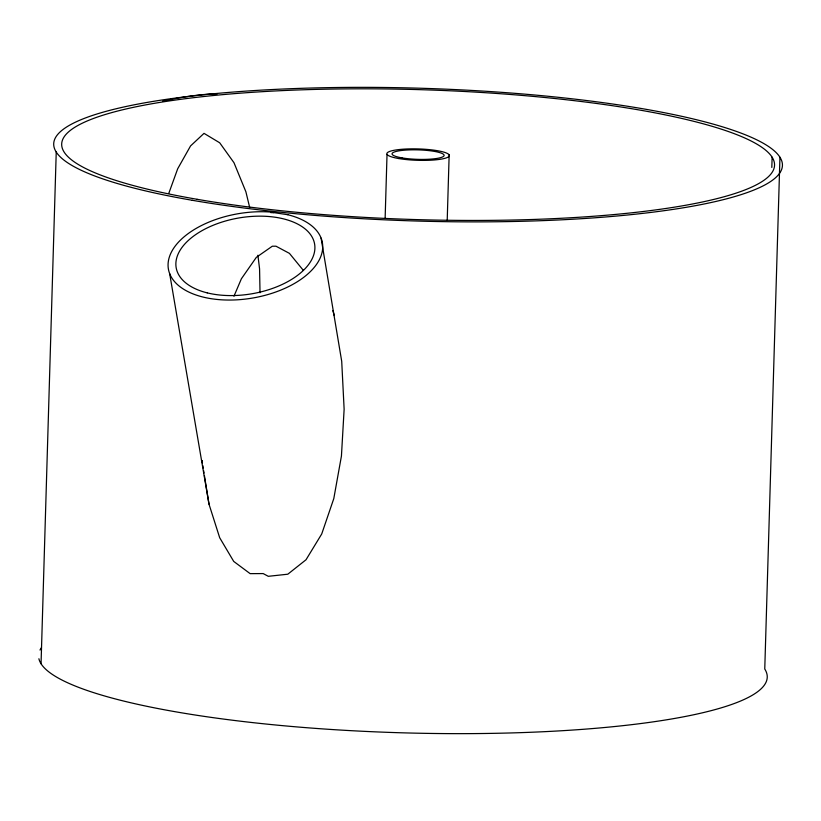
<?xml version="1.0" encoding="UTF-8"?>
<svg xmlns="http://www.w3.org/2000/svg" width="821" height="821" viewBox="0 0 821 821"><rect width="100%" height="100%" fill="white"/><g stroke="black" fill="none" stroke-linecap="round" stroke-linejoin="round"><path stroke-width="1.23" d="M41.05 663.737L56.239 151.977M385.131 218.365L387.03 154.399M447.219 220.1L449.159 154.851M771.822 167.443L772.13 157.201M779.95 157.263L764.762 669.023A364.493 66.419 1.7 0 1 431.836 733.451A364.493 66.419 1.7 0 1 38.895 658.74M168.818 193.294L177.695 168.757L190.564 145.922L204.019 133.361L219.7 142.792L233.985 162.722L245.89 191.775L249.676 207.456M233.954 296.248L241.384 278.781L256.326 257.353L272.295 246.218L275.979 246.197L289.433 253.371L303.39 270.427M270.797 212.639L273.896 212.618M169.66 273.609L209.006 504.186L219.689 537.734L233.718 561.42L250.138 573.643L263.182 573.581L268.293 576.311L287.802 574.207L306.017 559.768L321.709 533.989L333.788 498.614L341.433 456.055L344.132 409.227L341.71 361.302L321.103 238.141M332.874 310.656L334.311 315.562M202.797 465.558L203.198 468.052M203.598 470.546L203.998 473.04M204.398 475.533L209.006 504.186M257.917 255.228L259.569 268.857L260.031 292.769M202.284 460.519L202.397 463.065M40.013 650.047A364.493 66.419 1.7 0 1 41.481 647.625M162.732 101.086A78.108 13.023 -13.2 0 1 217.308 93.881M287.832 214.733L269.657 211.982A78.108 42.774 -9.7 0 0 168.582 270.017A78.108 42.774 -9.7 0 0 286.026 287.822A78.108 42.774 -9.7 0 0 287.832 214.733M197.122 199.298A356.612 64.992 1.7 0 0 770.816 174.134A356.612 64.992 1.7 0 0 286.355 90.433A356.612 64.992 1.7 0 0 197.122 199.298M207.22 292.871A70.226 38.464 -9.7 0 0 314.792 249.892A70.226 38.464 -9.7 0 0 214.137 224.872A70.226 38.464 -9.7 0 0 207.22 292.871M192.237 200.283A364.493 66.419 1.7 0 0 778.606 174.565A364.493 66.419 1.7 0 0 283.44 89.007A364.493 66.419 1.7 0 0 192.237 200.283M401.962 157.878A26.036 4.741 1.7 0 0 443.843 156.041A26.036 4.741 1.7 0 0 408.478 149.935A26.036 4.741 1.7 0 0 401.962 157.878M398.708 158.545A31.29 5.706 1.7 0 0 449.036 156.329A31.29 5.706 1.7 0 0 406.539 148.991A31.29 5.706 1.7 0 0 398.708 158.545"/></g></svg>
